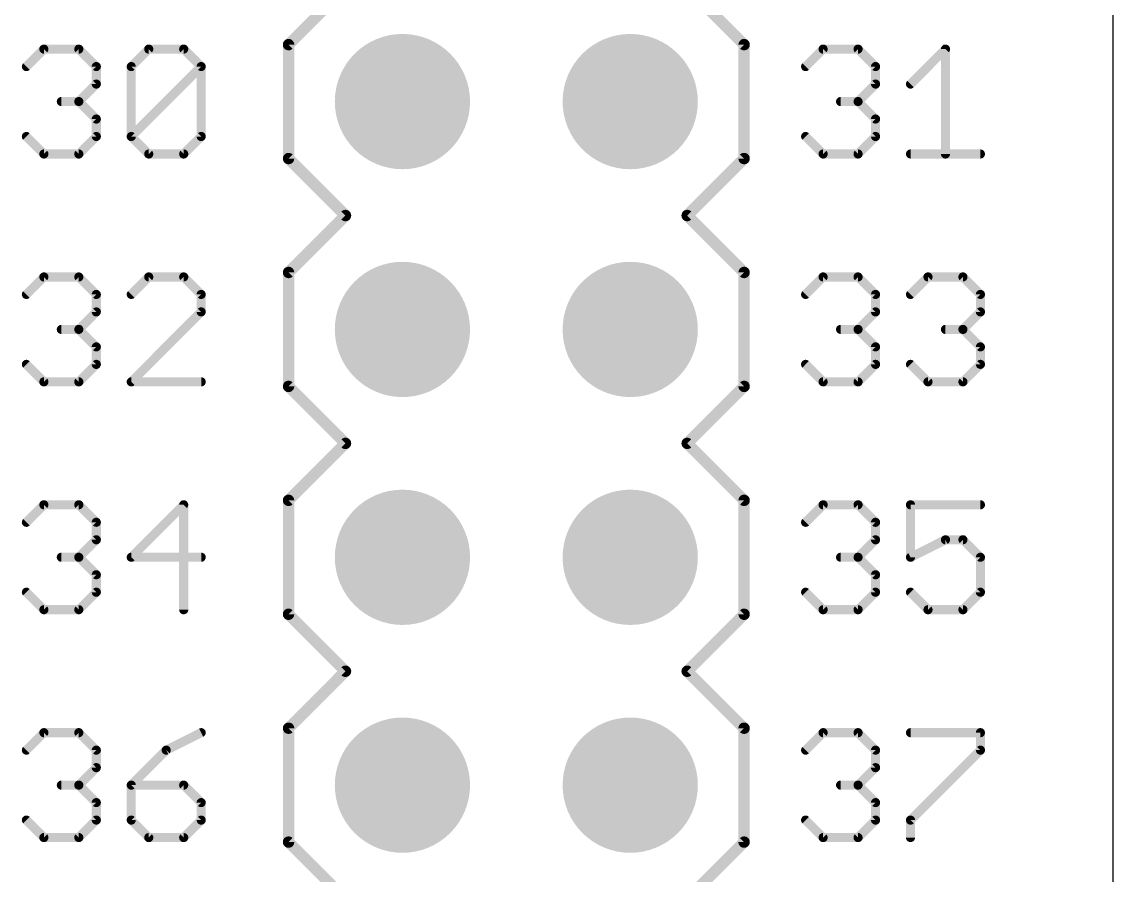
# Model space of a CAD drawing. Extents: x 0 to 99.1, y -1.2 to 60.2.
# Drawn here: x 86.94 to 99.11, y 32.52 to 42.04 of the extents above; entities that cross this region are included whole.
import ezdxf

# ---------------------------------------------------------------- set-up
doc = ezdxf.new("R2010")
doc.units = 0
for name, color, linetype in [('17', 82, 'CONTINUOUS'), ('20', 7, 'CONTINUOUS'), ('21', 253, 'CONTINUOUS')]:
    doc.layers.add(name, color=color, linetype=linetype)

# ---------------------------------------------------------------- blocks, each defined once
blk = doc.blocks.new('RECT')
blk.add_solid([(-0.5, -0.5), (0.5, -0.5), (-0.5, 0.5), (0.5, 0.5)])
blk = doc.blocks.new('ROUNDP')
at = {"const_width": 0.5}
blk.add_lwpolyline([(0, -0.25, 1), (0, 0.25, 1), (0, -0.25)], format="xyb", dxfattribs=at)

msp = doc.modelspace()

# ---------------------------------------------------------------- linework, layer by layer
at = {"layer": '20'}
msp.add_line((99.111, 2.3892), (99.111, 58.0041), dxfattribs=at)
at = {"layer": '21'}
for points, const_width in [([(89.916, 41.783), (90.551, 42.418)], 0.127), ([(94.996, 41.783), (94.361, 42.418)], 0.127), ([(86.993, 41.5383), (87.1879, 41.7332)], 0.1016), ([(87.1879, 41.7332), (87.5777, 41.7332)], 0.1016), ([(87.5777, 41.7332), (87.7726, 41.5383)], 0.1016), ([(88.1624, 41.5383), (88.3573, 41.7332)], 0.1016), ([(88.3573, 41.7332), (88.7471, 41.7332)], 0.1016), ([(88.7471, 41.7332), (88.942, 41.5383)], 0.1016), ([(89.916, 40.513), (89.916, 41.783)], 0.127), ([(94.996, 40.513), (94.996, 41.783)], 0.127), ([(95.6818, 41.5383), (95.8767, 41.7332)], 0.1016), ([(95.8767, 41.7332), (96.2665, 41.7332)], 0.1016), ([(96.2665, 41.7332), (96.4614, 41.5383)], 0.1016), ([(96.8512, 41.3434), (97.241, 41.7332)], 0.1016), ([(97.241, 41.7332), (97.241, 40.5638)], 0.1016), ([(87.7726, 41.5383), (87.7726, 41.3434)], 0.1016), ([(88.1624, 40.7587), (88.1624, 41.5383)], 0.1016), ([(88.1624, 40.7587), (88.942, 41.5383)], 0.1016), ([(88.942, 41.5383), (88.942, 40.7587)], 0.1016), ([(96.4614, 41.5383), (96.4614, 41.3434)], 0.1016), ([(87.7726, 41.3434), (87.5777, 41.1485)], 0.1016), ([(96.4614, 41.3434), (96.2665, 41.1485)], 0.1016), ([(87.5777, 41.1485), (87.3828, 41.1485)], 0.1016), ([(87.5777, 41.1485), (87.7726, 40.9536)], 0.1016), ([(96.2665, 41.1485), (96.0716, 41.1485)], 0.1016), ([(96.2665, 41.1485), (96.4614, 40.9536)], 0.1016), ([(87.7726, 40.9536), (87.7726, 40.7587)], 0.1016), ([(96.4614, 40.9536), (96.4614, 40.7587)], 0.1016), ([(87.1879, 40.5638), (86.993, 40.7587)], 0.1016), ([(87.7726, 40.7587), (87.5777, 40.5638)], 0.1016), ([(88.3573, 40.5638), (88.1624, 40.7587)], 0.1016), ([(88.942, 40.7587), (88.7471, 40.5638)], 0.1016), ([(95.8767, 40.5638), (95.6818, 40.7587)], 0.1016), ([(96.4614, 40.7587), (96.2665, 40.5638)], 0.1016), ([(87.5777, 40.5638), (87.1879, 40.5638)], 0.1016), ([(88.7471, 40.5638), (88.3573, 40.5638)], 0.1016), ([(89.916, 40.513), (90.551, 39.878)], 0.127), ([(94.361, 39.878), (94.996, 40.513)], 0.127), ([(96.2665, 40.5638), (95.8767, 40.5638)], 0.1016), ([(96.8512, 40.5638), (97.6308, 40.5638)], 0.1016), ([(90.551, 39.878), (89.916, 39.243)], 0.127), ([(94.996, 39.243), (94.361, 39.878)], 0.127), ([(89.916, 39.243), (89.916, 37.973)], 0.127), ([(94.996, 37.973), (94.996, 39.243)], 0.127), ([(86.993, 38.9983), (87.1879, 39.1932)], 0.1016), ([(87.1879, 39.1932), (87.5777, 39.1932)], 0.1016), ([(87.5777, 39.1932), (87.7726, 38.9983)], 0.1016), ([(88.3573, 39.1932), (88.1624, 38.9983)], 0.1016), ([(88.7471, 39.1932), (88.3573, 39.1932)], 0.1016), ([(88.942, 38.9983), (88.7471, 39.1932)], 0.1016), ([(95.6818, 38.9983), (95.8767, 39.1932)], 0.1016), ([(95.8767, 39.1932), (96.2665, 39.1932)], 0.1016), ([(96.2665, 39.1932), (96.4614, 38.9983)], 0.1016), ([(96.8512, 38.9983), (97.0461, 39.1932)], 0.1016), ([(97.0461, 39.1932), (97.4359, 39.1932)], 0.1016), ([(97.4359, 39.1932), (97.6308, 38.9983)], 0.1016), ([(87.7726, 38.9983), (87.7726, 38.8034)], 0.1016), ([(88.942, 38.8034), (88.942, 38.9983)], 0.1016), ([(96.4614, 38.9983), (96.4614, 38.8034)], 0.1016), ([(97.6308, 38.9983), (97.6308, 38.8034)], 0.1016), ([(87.7726, 38.8034), (87.5777, 38.6085)], 0.1016), ([(88.1624, 38.0238), (88.942, 38.8034)], 0.1016), ([(96.4614, 38.8034), (96.2665, 38.6085)], 0.1016), ([(97.6308, 38.8034), (97.4359, 38.6085)], 0.1016), ([(87.5777, 38.6085), (87.3828, 38.6085)], 0.1016), ([(87.5777, 38.6085), (87.7726, 38.4136)], 0.1016), ([(96.2665, 38.6085), (96.0716, 38.6085)], 0.1016), ([(96.2665, 38.6085), (96.4614, 38.4136)], 0.1016), ([(97.4359, 38.6085), (97.241, 38.6085)], 0.1016), ([(97.4359, 38.6085), (97.6308, 38.4136)], 0.1016), ([(87.7726, 38.4136), (87.7726, 38.2187)], 0.1016), ([(96.4614, 38.4136), (96.4614, 38.2187)], 0.1016), ([(97.6308, 38.4136), (97.6308, 38.2187)], 0.1016), ([(87.1879, 38.0238), (86.993, 38.2187)], 0.1016), ([(87.7726, 38.2187), (87.5777, 38.0238)], 0.1016), ([(95.8767, 38.0238), (95.6818, 38.2187)], 0.1016), ([(96.4614, 38.2187), (96.2665, 38.0238)], 0.1016), ([(97.0461, 38.0238), (96.8512, 38.2187)], 0.1016), ([(97.6308, 38.2187), (97.4359, 38.0238)], 0.1016), ([(87.5777, 38.0238), (87.1879, 38.0238)], 0.1016), ([(88.942, 38.0238), (88.1624, 38.0238)], 0.1016), ([(89.916, 37.973), (90.551, 37.338)], 0.127), ([(94.361, 37.338), (94.996, 37.973)], 0.127), ([(96.2665, 38.0238), (95.8767, 38.0238)], 0.1016), ([(97.4359, 38.0238), (97.0461, 38.0238)], 0.1016), ([(90.551, 37.338), (89.916, 36.703)], 0.127), ([(94.996, 36.703), (94.361, 37.338)], 0.127), ([(89.916, 36.703), (89.916, 35.433)], 0.127), ([(94.996, 35.433), (94.996, 36.703)], 0.127), ([(86.993, 36.4583), (87.1879, 36.6532)], 0.1016), ([(87.1879, 36.6532), (87.5777, 36.6532)], 0.1016), ([(87.5777, 36.6532), (87.7726, 36.4583)], 0.1016), ([(88.7471, 36.6532), (88.1624, 36.0685)], 0.1016), ([(88.7471, 35.4838), (88.7471, 36.6532)], 0.1016), ([(95.6818, 36.4583), (95.8767, 36.6532)], 0.1016), ([(95.8767, 36.6532), (96.2665, 36.6532)], 0.1016), ([(96.2665, 36.6532), (96.4614, 36.4583)], 0.1016), ([(97.6308, 36.6532), (96.8512, 36.6532)], 0.1016), ([(96.8512, 36.6532), (96.8512, 36.0685)], 0.1016), ([(87.7726, 36.4583), (87.7726, 36.2634)], 0.1016), ([(96.4614, 36.4583), (96.4614, 36.2634)], 0.1016), ([(87.7726, 36.2634), (87.5777, 36.0685)], 0.1016), ([(96.4614, 36.2634), (96.2665, 36.0685)], 0.1016), ([(96.8512, 36.0685), (97.241, 36.2634)], 0.1016), ([(97.241, 36.2634), (97.4359, 36.2634)], 0.1016), ([(97.4359, 36.2634), (97.6308, 36.0685)], 0.1016), ([(87.5777, 36.0685), (87.3828, 36.0685)], 0.1016), ([(87.5777, 36.0685), (87.7726, 35.8736)], 0.1016), ([(88.1624, 36.0685), (88.942, 36.0685)], 0.1016), ([(96.2665, 36.0685), (96.0716, 36.0685)], 0.1016), ([(96.2665, 36.0685), (96.4614, 35.8736)], 0.1016), ([(97.6308, 36.0685), (97.6308, 35.6787)], 0.1016), ([(87.7726, 35.8736), (87.7726, 35.6787)], 0.1016), ([(96.4614, 35.8736), (96.4614, 35.6787)], 0.1016), ([(87.1879, 35.4838), (86.993, 35.6787)], 0.1016), ([(87.7726, 35.6787), (87.5777, 35.4838)], 0.1016), ([(95.8767, 35.4838), (95.6818, 35.6787)], 0.1016), ([(96.4614, 35.6787), (96.2665, 35.4838)], 0.1016), ([(97.0461, 35.4838), (96.8512, 35.6787)], 0.1016), ([(97.6308, 35.6787), (97.4359, 35.4838)], 0.1016), ([(87.5777, 35.4838), (87.1879, 35.4838)], 0.1016), ([(96.2665, 35.4838), (95.8767, 35.4838)], 0.1016), ([(97.4359, 35.4838), (97.0461, 35.4838)], 0.1016), ([(89.916, 35.433), (90.551, 34.798)], 0.127), ([(94.361, 34.798), (94.996, 35.433)], 0.127), ([(90.551, 34.798), (89.916, 34.163)], 0.127), ([(94.996, 34.163), (94.361, 34.798)], 0.127), ([(89.916, 34.163), (89.916, 32.893)], 0.127), ([(94.996, 32.893), (94.996, 34.163)], 0.127), ([(86.993, 33.9183), (87.1879, 34.1132)], 0.1016), ([(87.1879, 34.1132), (87.5777, 34.1132)], 0.1016), ([(87.5777, 34.1132), (87.7726, 33.9183)], 0.1016), ([(88.942, 34.1132), (88.5522, 33.9183)], 0.1016), ([(95.6818, 33.9183), (95.8767, 34.1132)], 0.1016), ([(95.8767, 34.1132), (96.2665, 34.1132)], 0.1016), ([(96.2665, 34.1132), (96.4614, 33.9183)], 0.1016), ([(96.8512, 34.1132), (97.6308, 34.1132)], 0.1016), ([(97.6308, 34.1132), (97.6308, 33.9183)], 0.1016), ([(87.7726, 33.9183), (87.7726, 33.7234)], 0.1016), ([(88.5522, 33.9183), (88.1624, 33.5285)], 0.1016), ([(96.4614, 33.9183), (96.4614, 33.7234)], 0.1016), ([(97.6308, 33.9183), (96.8512, 33.1387)], 0.1016), ([(87.7726, 33.7234), (87.5777, 33.5285)], 0.1016), ([(96.4614, 33.7234), (96.2665, 33.5285)], 0.1016), ([(87.5777, 33.5285), (87.3828, 33.5285)], 0.1016), ([(87.5777, 33.5285), (87.7726, 33.3336)], 0.1016), ([(88.1624, 33.5285), (88.1624, 33.1387)], 0.1016), ([(88.7471, 33.5285), (88.1624, 33.5285)], 0.1016), ([(88.942, 33.3336), (88.7471, 33.5285)], 0.1016), ([(96.2665, 33.5285), (96.0716, 33.5285)], 0.1016), ([(96.2665, 33.5285), (96.4614, 33.3336)], 0.1016), ([(87.7726, 33.3336), (87.7726, 33.1387)], 0.1016), ([(88.942, 33.1387), (88.942, 33.3336)], 0.1016), ([(96.4614, 33.3336), (96.4614, 33.1387)], 0.1016), ([(87.1879, 32.9438), (86.993, 33.1387)], 0.1016), ([(87.7726, 33.1387), (87.5777, 32.9438)], 0.1016), ([(88.1624, 33.1387), (88.3573, 32.9438)], 0.1016), ([(88.7471, 32.9438), (88.942, 33.1387)], 0.1016), ([(95.8767, 32.9438), (95.6818, 33.1387)], 0.1016), ([(96.4614, 33.1387), (96.2665, 32.9438)], 0.1016), ([(96.8512, 33.1387), (96.8512, 32.9438)], 0.1016), ([(87.5777, 32.9438), (87.1879, 32.9438)], 0.1016), ([(88.3573, 32.9438), (88.7471, 32.9438)], 0.1016), ([(96.2665, 32.9438), (95.8767, 32.9438)], 0.1016), ([(89.916, 32.893), (90.551, 32.258)], 0.127), ([(94.361, 32.258), (94.996, 32.893)], 0.127)]:
    msp.add_lwpolyline(points, dxfattribs=dict(at, const_width=const_width))
for points, const_width in [([(87.1879, 41.7586, 1), (87.1879, 41.7078)], 0.0508), ([(87.2059, 41.7152, 1), (87.1699, 41.7512)], 0.0508), ([(87.5957, 41.7512, 1), (87.5597, 41.7152)], 0.0508), ([(87.5777, 41.7078, 1), (87.5777, 41.7586)], 0.0508), ([(88.3573, 41.7586, 1), (88.3573, 41.7078)], 0.0508), ([(88.3753, 41.7152, 1), (88.3393, 41.7512)], 0.0508), ([(88.7651, 41.7512, 1), (88.7291, 41.7152)], 0.0508), ([(88.7471, 41.7078, 1), (88.7471, 41.7586)], 0.0508), ([(89.8935, 41.8055, 1), (89.9385, 41.7605)], 0.0635), ([(89.9478, 41.783, 1), (89.8843, 41.783)], 0.0635), ([(95.0278, 41.783, 1), (94.9643, 41.783)], 0.0635), ([(94.9735, 41.7605, 1), (95.0185, 41.8055)], 0.0635), ([(95.8767, 41.7586, 1), (95.8767, 41.7078)], 0.0508), ([(95.8947, 41.7152, 1), (95.8587, 41.7512)], 0.0508), ([(96.2845, 41.7512, 1), (96.2485, 41.7152)], 0.0508), ([(96.2665, 41.7078, 1), (96.2665, 41.7586)], 0.0508), ([(97.2664, 41.7332, 1), (97.2156, 41.7332)], 0.0508), ([(97.259, 41.7152, 1), (97.223, 41.7512)], 0.0508), ([(86.975, 41.5563, 1), (87.011, 41.5203)], 0.0508), ([(87.798, 41.5383, 1), (87.7472, 41.5383)], 0.0508), ([(87.7546, 41.5203, 1), (87.7906, 41.5563)], 0.0508), ([(88.1444, 41.5563, 1), (88.1804, 41.5203)], 0.0508), ([(88.1878, 41.5383, 1), (88.137, 41.5383)], 0.0508), ([(88.9674, 41.5383, 1), (88.9166, 41.5383)], 0.0508), ([(88.96, 41.5203, 1), (88.924, 41.5563)], 0.0508), ([(88.924, 41.5203, 1), (88.96, 41.5563)], 0.0508), ([(95.6638, 41.5563, 1), (95.6998, 41.5203)], 0.0508), ([(96.4868, 41.5383, 1), (96.436, 41.5383)], 0.0508), ([(96.4434, 41.5203, 1), (96.4794, 41.5563)], 0.0508), ([(87.7906, 41.3254, 1), (87.7546, 41.3614)], 0.0508), ([(96.4794, 41.3254, 1), (96.4434, 41.3614)], 0.0508), ([(96.8332, 41.3614, 1), (96.8692, 41.3254)], 0.0508), ([(87.7472, 41.3434, 1), (87.798, 41.3434)], 0.0508), ([(96.436, 41.3434, 1), (96.4868, 41.3434)], 0.0508), ([(87.3828, 41.1739, 1), (87.3828, 41.1231)], 0.0508), ([(87.5957, 41.1665, 1), (87.5597, 41.1305)], 0.0508), ([(87.5597, 41.1665, 1), (87.5957, 41.1305)], 0.0508), ([(87.5777, 41.1231, 1), (87.5777, 41.1739)], 0.0508), ([(96.0716, 41.1739, 1), (96.0716, 41.1231)], 0.0508), ([(96.2845, 41.1665, 1), (96.2485, 41.1305)], 0.0508), ([(96.2485, 41.1665, 1), (96.2845, 41.1305)], 0.0508), ([(96.2665, 41.1231, 1), (96.2665, 41.1739)], 0.0508), ([(87.798, 40.9536, 1), (87.7472, 40.9536)], 0.0508), ([(87.7546, 40.9356, 1), (87.7906, 40.9716)], 0.0508), ([(96.4868, 40.9536, 1), (96.436, 40.9536)], 0.0508), ([(96.4434, 40.9356, 1), (96.4794, 40.9716)], 0.0508), ([(87.011, 40.7767, 1), (86.975, 40.7407)], 0.0508), ([(87.7472, 40.7587, 1), (87.798, 40.7587)], 0.0508), ([(87.7906, 40.7407, 1), (87.7546, 40.7767)], 0.0508), ([(88.1804, 40.7767, 1), (88.1444, 40.7407)], 0.0508), ([(88.1444, 40.7767, 1), (88.1804, 40.7407)], 0.0508), ([(88.137, 40.7587, 1), (88.1878, 40.7587)], 0.0508), ([(88.9166, 40.7587, 1), (88.9674, 40.7587)], 0.0508), ([(88.96, 40.7407, 1), (88.924, 40.7767)], 0.0508), ([(95.6998, 40.7767, 1), (95.6638, 40.7407)], 0.0508), ([(96.436, 40.7587, 1), (96.4868, 40.7587)], 0.0508), ([(96.4794, 40.7407, 1), (96.4434, 40.7767)], 0.0508), ([(87.1879, 40.5892, 1), (87.1879, 40.5384)], 0.0508), ([(87.1699, 40.5458, 1), (87.2059, 40.5818)], 0.0508), ([(87.5597, 40.5818, 1), (87.5957, 40.5458)], 0.0508), ([(87.5777, 40.5384, 1), (87.5777, 40.5892)], 0.0508), ([(88.3573, 40.5892, 1), (88.3573, 40.5384)], 0.0508), ([(88.3393, 40.5458, 1), (88.3753, 40.5818)], 0.0508), ([(88.7291, 40.5818, 1), (88.7651, 40.5458)], 0.0508), ([(88.7471, 40.5384, 1), (88.7471, 40.5892)], 0.0508), ([(89.9385, 40.5355, 1), (89.8935, 40.4905)], 0.0635), ([(89.8843, 40.513, 1), (89.9478, 40.513)], 0.0635), ([(94.9643, 40.513, 1), (95.0278, 40.513)], 0.0635), ([(95.0185, 40.4905, 1), (94.9735, 40.5355)], 0.0635), ([(95.8767, 40.5892, 1), (95.8767, 40.5384)], 0.0508), ([(95.8587, 40.5458, 1), (95.8947, 40.5818)], 0.0508), ([(96.2485, 40.5818, 1), (96.2845, 40.5458)], 0.0508), ([(96.2665, 40.5384, 1), (96.2665, 40.5892)], 0.0508), ([(96.8512, 40.5892, 1), (96.8512, 40.5384)], 0.0508), ([(97.2156, 40.5638, 1), (97.2664, 40.5638)], 0.0508), ([(97.6308, 40.5384, 1), (97.6308, 40.5892)], 0.0508), ([(90.5735, 39.8555, 1), (90.5285, 39.9005)], 0.0635), ([(90.5285, 39.8555, 1), (90.5735, 39.9005)], 0.0635), ([(94.3835, 39.9005, 1), (94.3385, 39.8555)], 0.0635), ([(94.3385, 39.9005, 1), (94.3835, 39.8555)], 0.0635), ([(89.9478, 39.243, 1), (89.8843, 39.243)], 0.0635), ([(95.0278, 39.243, 1), (94.9643, 39.243)], 0.0635), ([(87.1879, 39.2186, 1), (87.1879, 39.1678)], 0.0508), ([(87.2059, 39.1752, 1), (87.1699, 39.2112)], 0.0508), ([(87.5957, 39.2112, 1), (87.5597, 39.1752)], 0.0508), ([(87.5777, 39.1678, 1), (87.5777, 39.2186)], 0.0508), ([(88.3573, 39.2186, 1), (88.3573, 39.1678)], 0.0508), ([(88.3753, 39.1752, 1), (88.3393, 39.2112)], 0.0508), ([(88.7651, 39.2112, 1), (88.7291, 39.1752)], 0.0508), ([(88.7471, 39.1678, 1), (88.7471, 39.2186)], 0.0508), ([(89.8935, 39.2655, 1), (89.9385, 39.2205)], 0.0635), ([(94.9735, 39.2205, 1), (95.0185, 39.2655)], 0.0635), ([(95.8767, 39.2186, 1), (95.8767, 39.1678)], 0.0508), ([(95.8947, 39.1752, 1), (95.8587, 39.2112)], 0.0508), ([(96.2845, 39.2112, 1), (96.2485, 39.1752)], 0.0508), ([(96.2665, 39.1678, 1), (96.2665, 39.2186)], 0.0508), ([(97.0461, 39.2186, 1), (97.0461, 39.1678)], 0.0508), ([(97.0641, 39.1752, 1), (97.0281, 39.2112)], 0.0508), ([(97.4539, 39.2112, 1), (97.4179, 39.1752)], 0.0508), ([(97.4359, 39.1678, 1), (97.4359, 39.2186)], 0.0508), ([(86.975, 39.0163, 1), (87.011, 38.9803)], 0.0508), ([(87.798, 38.9983, 1), (87.7472, 38.9983)], 0.0508), ([(87.7546, 38.9803, 1), (87.7906, 39.0163)], 0.0508), ([(88.1444, 39.0163, 1), (88.1804, 38.9803)], 0.0508), ([(88.9674, 38.9983, 1), (88.9166, 38.9983)], 0.0508), ([(88.924, 38.9803, 1), (88.96, 39.0163)], 0.0508), ([(95.6638, 39.0163, 1), (95.6998, 38.9803)], 0.0508), ([(96.4868, 38.9983, 1), (96.436, 38.9983)], 0.0508), ([(96.4434, 38.9803, 1), (96.4794, 39.0163)], 0.0508), ([(96.8332, 39.0163, 1), (96.8692, 38.9803)], 0.0508), ([(97.6562, 38.9983, 1), (97.6054, 38.9983)], 0.0508), ([(97.6128, 38.9803, 1), (97.6488, 39.0163)], 0.0508), ([(87.7472, 38.8034, 1), (87.798, 38.8034)], 0.0508), ([(87.7906, 38.7854, 1), (87.7546, 38.8214)], 0.0508), ([(88.9166, 38.8034, 1), (88.9674, 38.8034)], 0.0508), ([(88.96, 38.7854, 1), (88.924, 38.8214)], 0.0508), ([(96.436, 38.8034, 1), (96.4868, 38.8034)], 0.0508), ([(96.4794, 38.7854, 1), (96.4434, 38.8214)], 0.0508), ([(97.6054, 38.8034, 1), (97.6562, 38.8034)], 0.0508), ([(97.6488, 38.7854, 1), (97.6128, 38.8214)], 0.0508), ([(87.3828, 38.6339, 1), (87.3828, 38.5831)], 0.0508), ([(87.5957, 38.6265, 1), (87.5597, 38.5905)], 0.0508), ([(87.5597, 38.6265, 1), (87.5957, 38.5905)], 0.0508), ([(87.5777, 38.5831, 1), (87.5777, 38.6339)], 0.0508), ([(96.0716, 38.6339, 1), (96.0716, 38.5831)], 0.0508), ([(96.2845, 38.6265, 1), (96.2485, 38.5905)], 0.0508), ([(96.2485, 38.6265, 1), (96.2845, 38.5905)], 0.0508), ([(96.2665, 38.5831, 1), (96.2665, 38.6339)], 0.0508), ([(97.241, 38.6339, 1), (97.241, 38.5831)], 0.0508), ([(97.4539, 38.6265, 1), (97.4179, 38.5905)], 0.0508), ([(97.4179, 38.6265, 1), (97.4539, 38.5905)], 0.0508), ([(97.4359, 38.5831, 1), (97.4359, 38.6339)], 0.0508), ([(87.798, 38.4136, 1), (87.7472, 38.4136)], 0.0508), ([(87.7546, 38.3956, 1), (87.7906, 38.4316)], 0.0508), ([(96.4868, 38.4136, 1), (96.436, 38.4136)], 0.0508), ([(96.4434, 38.3956, 1), (96.4794, 38.4316)], 0.0508), ([(97.6562, 38.4136, 1), (97.6054, 38.4136)], 0.0508), ([(97.6128, 38.3956, 1), (97.6488, 38.4316)], 0.0508), ([(87.011, 38.2367, 1), (86.975, 38.2007)], 0.0508), ([(87.7472, 38.2187, 1), (87.798, 38.2187)], 0.0508), ([(87.7906, 38.2007, 1), (87.7546, 38.2367)], 0.0508), ([(95.6998, 38.2367, 1), (95.6638, 38.2007)], 0.0508), ([(96.436, 38.2187, 1), (96.4868, 38.2187)], 0.0508), ([(96.4794, 38.2007, 1), (96.4434, 38.2367)], 0.0508), ([(96.8692, 38.2367, 1), (96.8332, 38.2007)], 0.0508), ([(97.6054, 38.2187, 1), (97.6562, 38.2187)], 0.0508), ([(97.6488, 38.2007, 1), (97.6128, 38.2367)], 0.0508), ([(87.1879, 38.0492, 1), (87.1879, 37.9984)], 0.0508), ([(87.1699, 38.0058, 1), (87.2059, 38.0418)], 0.0508), ([(87.5597, 38.0418, 1), (87.5957, 38.0058)], 0.0508), ([(87.5777, 37.9984, 1), (87.5777, 38.0492)], 0.0508), ([(88.1444, 38.0418, 1), (88.1804, 38.0058)], 0.0508), ([(88.1624, 38.0492, 1), (88.1624, 37.9984)], 0.0508), ([(88.942, 37.9984, 1), (88.942, 38.0492)], 0.0508), ([(89.9385, 37.9955, 1), (89.8935, 37.9505)], 0.0635), ([(89.8843, 37.973, 1), (89.9478, 37.973)], 0.0635), ([(94.9643, 37.973, 1), (95.0278, 37.973)], 0.0635), ([(95.0185, 37.9505, 1), (94.9735, 37.9955)], 0.0635), ([(95.8767, 38.0492, 1), (95.8767, 37.9984)], 0.0508), ([(95.8587, 38.0058, 1), (95.8947, 38.0418)], 0.0508), ([(96.2485, 38.0418, 1), (96.2845, 38.0058)], 0.0508), ([(96.2665, 37.9984, 1), (96.2665, 38.0492)], 0.0508), ([(97.0461, 38.0492, 1), (97.0461, 37.9984)], 0.0508), ([(97.0281, 38.0058, 1), (97.0641, 38.0418)], 0.0508), ([(97.4179, 38.0418, 1), (97.4539, 38.0058)], 0.0508), ([(97.4359, 37.9984, 1), (97.4359, 38.0492)], 0.0508), ([(90.5735, 37.3155, 1), (90.5285, 37.3605)], 0.0635), ([(90.5285, 37.3155, 1), (90.5735, 37.3605)], 0.0635), ([(94.3835, 37.3605, 1), (94.3385, 37.3155)], 0.0635), ([(94.3385, 37.3605, 1), (94.3835, 37.3155)], 0.0635), ([(89.8935, 36.7255, 1), (89.9385, 36.6805)], 0.0635), ([(89.9478, 36.703, 1), (89.8843, 36.703)], 0.0635), ([(95.0278, 36.703, 1), (94.9643, 36.703)], 0.0635), ([(94.9735, 36.6805, 1), (95.0185, 36.7255)], 0.0635), ([(87.1879, 36.6786, 1), (87.1879, 36.6278)], 0.0508), ([(87.2059, 36.6352, 1), (87.1699, 36.6712)], 0.0508), ([(87.5957, 36.6712, 1), (87.5597, 36.6352)], 0.0508), ([(87.5777, 36.6278, 1), (87.5777, 36.6786)], 0.0508), ([(88.7725, 36.6532, 1), (88.7217, 36.6532)], 0.0508), ([(88.7651, 36.6352, 1), (88.7291, 36.6712)], 0.0508), ([(95.8767, 36.6786, 1), (95.8767, 36.6278)], 0.0508), ([(95.8947, 36.6352, 1), (95.8587, 36.6712)], 0.0508), ([(96.2845, 36.6712, 1), (96.2485, 36.6352)], 0.0508), ([(96.2665, 36.6278, 1), (96.2665, 36.6786)], 0.0508), ([(96.8512, 36.6786, 1), (96.8512, 36.6278)], 0.0508), ([(96.8766, 36.6532, 1), (96.8258, 36.6532)], 0.0508), ([(97.6308, 36.6278, 1), (97.6308, 36.6786)], 0.0508), ([(87.798, 36.4583, 1), (87.7472, 36.4583)], 0.0508), ([(96.4868, 36.4583, 1), (96.436, 36.4583)], 0.0508), ([(86.975, 36.4763, 1), (87.011, 36.4403)], 0.0508), ([(87.7546, 36.4403, 1), (87.7906, 36.4763)], 0.0508), ([(95.6638, 36.4763, 1), (95.6998, 36.4403)], 0.0508), ([(96.4434, 36.4403, 1), (96.4794, 36.4763)], 0.0508), ([(87.7472, 36.2634, 1), (87.798, 36.2634)], 0.0508), ([(87.7906, 36.2454, 1), (87.7546, 36.2814)], 0.0508), ([(96.436, 36.2634, 1), (96.4868, 36.2634)], 0.0508), ([(96.4794, 36.2454, 1), (96.4434, 36.2814)], 0.0508), ([(97.241, 36.2888, 1), (97.241, 36.238)], 0.0508), ([(97.2524, 36.2407, 1), (97.2296, 36.2861)], 0.0508), ([(97.4539, 36.2814, 1), (97.4179, 36.2454)], 0.0508), ([(97.4359, 36.238, 1), (97.4359, 36.2888)], 0.0508), ([(87.3828, 36.0939, 1), (87.3828, 36.0431)], 0.0508), ([(87.5957, 36.0865, 1), (87.5597, 36.0505)], 0.0508), ([(87.5597, 36.0865, 1), (87.5957, 36.0505)], 0.0508), ([(87.5777, 36.0431, 1), (87.5777, 36.0939)], 0.0508), ([(88.1444, 36.0865, 1), (88.1804, 36.0505)], 0.0508), ([(88.1624, 36.0939, 1), (88.1624, 36.0431)], 0.0508), ([(88.942, 36.0431, 1), (88.942, 36.0939)], 0.0508), ([(96.0716, 36.0939, 1), (96.0716, 36.0431)], 0.0508), ([(96.2845, 36.0865, 1), (96.2485, 36.0505)], 0.0508), ([(96.2485, 36.0865, 1), (96.2845, 36.0505)], 0.0508), ([(96.2665, 36.0431, 1), (96.2665, 36.0939)], 0.0508), ([(96.8398, 36.0912, 1), (96.8626, 36.0458)], 0.0508), ([(96.8258, 36.0685, 1), (96.8766, 36.0685)], 0.0508), ([(97.6562, 36.0685, 1), (97.6054, 36.0685)], 0.0508), ([(97.6128, 36.0505, 1), (97.6488, 36.0865)], 0.0508), ([(87.798, 35.8736, 1), (87.7472, 35.8736)], 0.0508), ([(87.7546, 35.8556, 1), (87.7906, 35.8916)], 0.0508), ([(96.4868, 35.8736, 1), (96.436, 35.8736)], 0.0508), ([(96.4434, 35.8556, 1), (96.4794, 35.8916)], 0.0508), ([(87.011, 35.6967, 1), (86.975, 35.6607)], 0.0508), ([(87.7472, 35.6787, 1), (87.798, 35.6787)], 0.0508), ([(87.7906, 35.6607, 1), (87.7546, 35.6967)], 0.0508), ([(95.6998, 35.6967, 1), (95.6638, 35.6607)], 0.0508), ([(96.436, 35.6787, 1), (96.4868, 35.6787)], 0.0508), ([(96.4794, 35.6607, 1), (96.4434, 35.6967)], 0.0508), ([(96.8692, 35.6967, 1), (96.8332, 35.6607)], 0.0508), ([(97.6054, 35.6787, 1), (97.6562, 35.6787)], 0.0508), ([(97.6488, 35.6607, 1), (97.6128, 35.6967)], 0.0508), ([(87.1879, 35.5092, 1), (87.1879, 35.4584)], 0.0508), ([(87.5777, 35.4584, 1), (87.5777, 35.5092)], 0.0508), ([(95.8767, 35.5092, 1), (95.8767, 35.4584)], 0.0508), ([(96.2665, 35.4584, 1), (96.2665, 35.5092)], 0.0508), ([(97.0461, 35.5092, 1), (97.0461, 35.4584)], 0.0508), ([(97.4359, 35.4584, 1), (97.4359, 35.5092)], 0.0508), ([(87.1699, 35.4658, 1), (87.2059, 35.5018)], 0.0508), ([(87.5597, 35.5018, 1), (87.5957, 35.4658)], 0.0508), ([(88.7217, 35.4838, 1), (88.7725, 35.4838)], 0.0508), ([(89.9385, 35.4555, 1), (89.8935, 35.4105)], 0.0635), ([(89.8843, 35.433, 1), (89.9478, 35.433)], 0.0635), ([(94.9643, 35.433, 1), (95.0278, 35.433)], 0.0635), ([(95.0185, 35.4105, 1), (94.9735, 35.4555)], 0.0635), ([(95.8587, 35.4658, 1), (95.8947, 35.5018)], 0.0508), ([(96.2485, 35.5018, 1), (96.2845, 35.4658)], 0.0508), ([(97.0281, 35.4658, 1), (97.0641, 35.5018)], 0.0508), ([(97.4179, 35.5018, 1), (97.4539, 35.4658)], 0.0508), ([(90.5735, 34.7755, 1), (90.5285, 34.8205)], 0.0635), ([(90.5285, 34.7755, 1), (90.5735, 34.8205)], 0.0635), ([(94.3835, 34.8205, 1), (94.3385, 34.7755)], 0.0635), ([(94.3385, 34.8205, 1), (94.3835, 34.7755)], 0.0635), ([(89.8935, 34.1855, 1), (89.9385, 34.1405)], 0.0635), ([(89.9478, 34.163, 1), (89.8843, 34.163)], 0.0635), ([(95.0278, 34.163, 1), (94.9643, 34.163)], 0.0635), ([(94.9735, 34.1405, 1), (95.0185, 34.1855)], 0.0635), ([(87.1879, 34.1386, 1), (87.1879, 34.0878)], 0.0508), ([(87.2059, 34.0952, 1), (87.1699, 34.1312)], 0.0508), ([(87.5957, 34.1312, 1), (87.5597, 34.0952)], 0.0508), ([(87.5777, 34.0878, 1), (87.5777, 34.1386)], 0.0508), ([(88.9534, 34.0905, 1), (88.9306, 34.1359)], 0.0508), ([(95.8767, 34.1386, 1), (95.8767, 34.0878)], 0.0508), ([(95.8947, 34.0952, 1), (95.8587, 34.1312)], 0.0508), ([(96.2845, 34.1312, 1), (96.2485, 34.0952)], 0.0508), ([(96.2665, 34.0878, 1), (96.2665, 34.1386)], 0.0508), ([(96.8512, 34.1386, 1), (96.8512, 34.0878)], 0.0508), ([(97.6562, 34.1132, 1), (97.6054, 34.1132)], 0.0508), ([(97.6308, 34.0878, 1), (97.6308, 34.1386)], 0.0508), ([(86.975, 33.9363, 1), (87.011, 33.9003)], 0.0508), ([(87.798, 33.9183, 1), (87.7472, 33.9183)], 0.0508), ([(87.7546, 33.9003, 1), (87.7906, 33.9363)], 0.0508), ([(88.5408, 33.941, 1), (88.5636, 33.8956)], 0.0508), ([(88.5702, 33.9003, 1), (88.5342, 33.9363)], 0.0508), ([(95.6638, 33.9363, 1), (95.6998, 33.9003)], 0.0508), ([(96.4868, 33.9183, 1), (96.436, 33.9183)], 0.0508), ([(96.4434, 33.9003, 1), (96.4794, 33.9363)], 0.0508), ([(97.6488, 33.9003, 1), (97.6128, 33.9363)], 0.0508), ([(97.6054, 33.9183, 1), (97.6562, 33.9183)], 0.0508), ([(87.7472, 33.7234, 1), (87.798, 33.7234)], 0.0508), ([(87.7906, 33.7054, 1), (87.7546, 33.7414)], 0.0508), ([(96.436, 33.7234, 1), (96.4868, 33.7234)], 0.0508), ([(96.4794, 33.7054, 1), (96.4434, 33.7414)], 0.0508), ([(87.3828, 33.5539, 1), (87.3828, 33.5031)], 0.0508), ([(87.5957, 33.5465, 1), (87.5597, 33.5105)], 0.0508), ([(87.5597, 33.5465, 1), (87.5957, 33.5105)], 0.0508), ([(87.5777, 33.5031, 1), (87.5777, 33.5539)], 0.0508), ([(88.1444, 33.5465, 1), (88.1804, 33.5105)], 0.0508), ([(88.1878, 33.5285, 1), (88.137, 33.5285)], 0.0508), ([(88.1624, 33.5539, 1), (88.1624, 33.5031)], 0.0508), ([(88.7651, 33.5465, 1), (88.7291, 33.5105)], 0.0508), ([(88.7471, 33.5031, 1), (88.7471, 33.5539)], 0.0508), ([(96.0716, 33.5539, 1), (96.0716, 33.5031)], 0.0508), ([(96.2845, 33.5465, 1), (96.2485, 33.5105)], 0.0508), ([(96.2485, 33.5465, 1), (96.2845, 33.5105)], 0.0508), ([(96.2665, 33.5031, 1), (96.2665, 33.5539)], 0.0508), ([(87.798, 33.3336, 1), (87.7472, 33.3336)], 0.0508), ([(87.7546, 33.3156, 1), (87.7906, 33.3516)], 0.0508), ([(88.9674, 33.3336, 1), (88.9166, 33.3336)], 0.0508), ([(88.924, 33.3156, 1), (88.96, 33.3516)], 0.0508), ([(96.4868, 33.3336, 1), (96.436, 33.3336)], 0.0508), ([(96.4434, 33.3156, 1), (96.4794, 33.3516)], 0.0508), ([(87.011, 33.1567, 1), (86.975, 33.1207)], 0.0508), ([(87.7472, 33.1387, 1), (87.798, 33.1387)], 0.0508), ([(87.7906, 33.1207, 1), (87.7546, 33.1567)], 0.0508), ([(88.1804, 33.1567, 1), (88.1444, 33.1207)], 0.0508), ([(88.137, 33.1387, 1), (88.1878, 33.1387)], 0.0508), ([(88.9166, 33.1387, 1), (88.9674, 33.1387)], 0.0508), ([(88.96, 33.1207, 1), (88.924, 33.1567)], 0.0508), ([(95.6998, 33.1567, 1), (95.6638, 33.1207)], 0.0508), ([(96.436, 33.1387, 1), (96.4868, 33.1387)], 0.0508), ([(96.4794, 33.1207, 1), (96.4434, 33.1567)], 0.0508), ([(96.8332, 33.1567, 1), (96.8692, 33.1207)], 0.0508), ([(96.8766, 33.1387, 1), (96.8258, 33.1387)], 0.0508), ([(87.1879, 32.9692, 1), (87.1879, 32.9184)], 0.0508), ([(87.1699, 32.9258, 1), (87.2059, 32.9618)], 0.0508), ([(87.5597, 32.9618, 1), (87.5957, 32.9258)], 0.0508), ([(87.5777, 32.9184, 1), (87.5777, 32.9692)], 0.0508), ([(88.3573, 32.9692, 1), (88.3573, 32.9184)], 0.0508), ([(88.3393, 32.9258, 1), (88.3753, 32.9618)], 0.0508), ([(88.7291, 32.9618, 1), (88.7651, 32.9258)], 0.0508), ([(88.7471, 32.9184, 1), (88.7471, 32.9692)], 0.0508), ([(95.8767, 32.9692, 1), (95.8767, 32.9184)], 0.0508), ([(95.8587, 32.9258, 1), (95.8947, 32.9618)], 0.0508), ([(96.2485, 32.9618, 1), (96.2845, 32.9258)], 0.0508), ([(96.2665, 32.9184, 1), (96.2665, 32.9692)], 0.0508), ([(89.9385, 32.9155, 1), (89.8935, 32.8705)], 0.0635), ([(89.8843, 32.893, 1), (89.9478, 32.893)], 0.0635), ([(94.9643, 32.893, 1), (95.0278, 32.893)], 0.0635), ([(95.0185, 32.8705, 1), (94.9735, 32.9155)], 0.0635), ([(96.8258, 32.9438, 1), (96.8766, 32.9438)], 0.0508)]:
    msp.add_lwpolyline(points, format="xyb", dxfattribs=dict(at, const_width=const_width))

# ---------------------------------------------------------------- block references
at = {"layer": '17', "xscale": 1.508, "yscale": 1.508}
for p in [(91.186, 41.148), (91.186, 41.148), (93.726, 41.148), (93.726, 41.148), (91.186, 38.608), (91.186, 38.608), (93.726, 38.608), (93.726, 38.608), (91.186, 36.068), (91.186, 36.068), (93.726, 36.068), (93.726, 36.068), (91.186, 33.528), (91.186, 33.528), (93.726, 33.528), (93.726, 33.528)]:
    msp.add_blockref('ROUNDP', p, dxfattribs=at)
at = {"layer": '21', "xscale": 0.508, "yscale": 0.508}
for p in [(91.186, 41.148), (93.726, 41.148), (91.186, 38.608), (93.726, 38.608), (91.186, 36.068), (93.726, 36.068), (91.186, 33.528), (93.726, 33.528)]:
    msp.add_blockref('RECT', p, dxfattribs=at)

doc.saveas('drawing.dxf')
